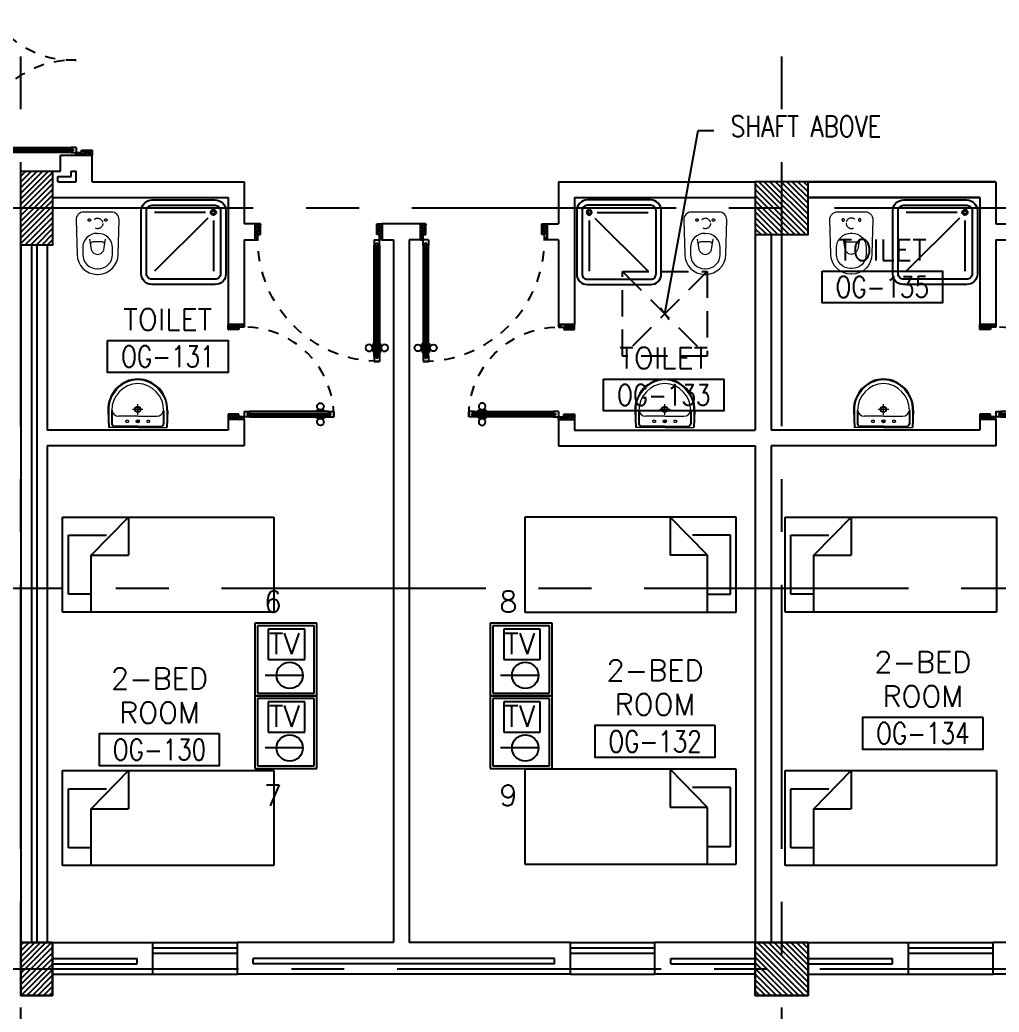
# Model space of a CAD drawing. Extents: x 276011.4 to 276105.3, y 57291.9 to 57371.4.
# Drawn here: x 276062.41 to 276071.67, y 57298.35 to 57307.74 of the extents above; entities that cross this region are included whole.
import ezdxf
from ezdxf.enums import TextEntityAlignment as Align

# ---------------------------------------------------------------- set-up
doc = ezdxf.new("R2010")
doc.units = 0
doc.header["$MEASUREMENT"] = 0
doc.header["$PDMODE"] = 34
for name, pattern in [('CENTERX2', [4, 2.5, -0.5, 0.5, -0.5]), ('DASHED', [0.75, 0.5, -0.25]), ('HIDDEN', [0.375, 0.25, -0.125]), ('HIDDEN2', [0.1875, 0.125, -0.0625])]:
    doc.linetypes.add(name, pattern=pattern)
doc.layers.get('0').update_dxf_attribs({"color": 11, "linetype": 'CONTINUOUS'})
doc.layers.get('DEFPOINTS').update_dxf_attribs({"color": 11, "linetype": 'CONTINUOUS'})
for name, color, linetype in [('AX-DIM', 11, 'CONTINUOUS'), ('AXES', 11, 'CENTERX2'), ('COL', 11, 'CONTINUOUS'), ('DOOR', 11, 'CONTINUOUS'), ('E-TV', 4, 'CONTINUOUS'), ('FIX', 11, 'CONTINUOUS'), ('FUR', 11, 'CONTINUOUS'), ('HAT', 11, 'CONTINUOUS'), ('INSUL', 11, 'CONTINUOUS'), ('RM-BOX', 11, 'CONTINUOUS'), ('RM-NAME', 11, 'CONTINUOUS'), ('RM-NO', 11, 'CONTINUOUS'), ('SHAFT', 11, 'CONTINUOUS'), ('WALL', 11, 'CONTINUOUS'), ('WIN', 11, 'CONTINUOUS')]:
    doc.layers.add(name, color=color, linetype=linetype)
doc.styles.add('ROMANS', font='ROMANS.shx', dxfattribs={"width": 0.6})
doc.dimstyles.new('STANDARD in', dxfattribs={"dimtxt": 0.24, "dimasz": 0.1, "dimexe": 0.07, "dimexo": 0.05, "dimgap": 0.05, "dimtad": 1, "dimdec": 0, "dimlfac": 1000, "dimzin": 0, "dimdsep": 46, "dimtxsty": 'ROMANS', "dimblk": 'ARCHTICK', "dimcen": 0.05, "dimdle": 0.05, "dimclrd": 7, "dimclre": 7, "dimclrt": 2, "dimadec": 0, "dimazin": 0, "dimtfac": 1, "dimtdec": 0, "dimtmove": 2, "dimatfit": 3, "dimldrblk": 'ARCHTICK', "dimfxl": 0, "dimtolj": 1, "dimtzin": 0, "dimarcsym": 0})

# ---------------------------------------------------------------- blocks, each defined once
blk = doc.blocks.new('_ARCHTICK')
at = {"color": 0, "linetype": 'ByBlock', "const_width": 0.15}
blk.add_lwpolyline([(-0.5, -0.5), (0.5, 0.5)], dxfattribs=at)
blk = doc.blocks.new('*D584')
at = {"layer": 'AX-DIM', "color": 7, "lineweight": -2, "ltscale": 0.3}
for p, q in [((276103.9155, 57298.5629), (276103.9155, 57293.2379)), ((276103.2655, 57298.5129), (276103.9855, 57298.5129)), ((276061.3205, 57293.2879), (276103.9855, 57293.2879))]:
    blk.add_line(p, q, dxfattribs=at)
at = {"layer": 'DEFPOINTS', "color": 0, "ltscale": 0.3}
for p in [(276103.2155, 57298.5129), (276061.2705, 57293.2879), (276103.9155, 57293.2879)]:
    blk.add_point(p, dxfattribs=at)
at = {"layer": 'AX-DIM', "color": 7, "lineweight": -2, "ltscale": 0.3, "xscale": 0.1, "yscale": 0.1, "zscale": 0.1}
for p, rotation in [((276103.9155, 57298.5129), 90), ((276103.9155, 57293.2879), 270)]:
    blk.add_blockref('_ARCHTICK', p, dxfattribs=dict(at, rotation=rotation))
at = {"layer": 'AX-DIM', "color": 2, "ltscale": 0.3, "insert": (276103.7455, 57295.9004), "char_height": 0.24, "attachment_point": 5, "rotation": 90, "style": 'ROMANS'}
blk.add_mtext('\\A1;5225', dxfattribs=at)
blk = doc.blocks.new('*X49')
at = {"color": 0}
for p, q in [((227928.6, 169910.4), (228407.8, 170389.7)), ((227928.6, 169963.5), (228354.8, 170389.7)), ((227928.6, 170016.5), (228301.8, 170389.7)), ((227928.6, 170069.5), (228248.7, 170389.7)), ((227928.6, 170122.6), (228195.7, 170389.7)), ((227928.6, 170175.6), (228142.7, 170389.7)), ((227928.6, 170228.6), (228089.6, 170389.7)), ((227928.6, 170281.7), (228036.6, 170389.7)), ((227928.6, 170334.7), (227983.6, 170389.7)), ((227960.9, 169889.7), (228428.6, 170357.4)), ((228013.9, 169889.7), (228428.6, 170304.4)), ((228066.9, 169889.7), (228428.6, 170251.3)), ((228120, 169889.7), (228428.6, 170198.3)), ((228173, 169889.7), (228428.6, 170145.3)), ((228226, 169889.7), (228428.6, 170092.2)), ((228279.1, 169889.7), (228428.6, 170039.2)), ((228332.1, 169889.7), (228428.6, 169986.2)), ((228385.1, 169889.7), (228428.6, 169933.1))]:
    blk.add_line(p, q, dxfattribs=at)
blk = doc.blocks.new('COL50')
at = {"layer": 'COL'}
blk.add_lwpolyline([(-250, 250), (-250, -250), (250, -250), (250, 250)], close=True, dxfattribs=at)
blk = doc.blocks.new('*X48')
at = {"color": 0}
for p, q in [((227928.6, 177122.9), (228395.4, 177589.7)), ((227928.6, 177176), (228342.3, 177589.7)), ((227928.6, 177229), (228289.3, 177589.7)), ((227928.6, 177282), (228236.3, 177589.7)), ((227928.6, 177335.1), (228183.2, 177589.7)), ((227928.6, 177388.1), (228130.2, 177589.7)), ((227928.6, 177441.1), (228077.2, 177589.7)), ((227928.6, 177494.2), (228024.1, 177589.7)), ((227928.6, 177547.2), (227971.1, 177589.7)), ((227948.4, 177089.7), (228428.6, 177569.9)), ((228001.4, 177089.7), (228428.6, 177516.9)), ((228054.5, 177089.7), (228428.6, 177463.8)), ((228107.5, 177089.7), (228428.6, 177410.8)), ((228160.5, 177089.7), (228428.6, 177357.8)), ((228213.6, 177089.7), (228428.6, 177304.7)), ((228266.6, 177089.7), (228428.6, 177251.7)), ((228319.6, 177089.7), (228428.6, 177198.7)), ((228372.7, 177089.7), (228428.6, 177145.6))]:
    blk.add_line(p, q, dxfattribs=at)
blk = doc.blocks.new('DOOR100')
at = {"layer": 'DOOR', "color": 0, "linetype": 'ByBlock'}
for p, q in [((-25, 1300), (-75, 1300)), ((-75, 1300), (-25, 1300)), ((-75, 1250), (-75, 1300)), ((-58, 1250), (-75, 1250)), ((-42, 1270), (-58, 1270)), ((-58, 1250), (-58, 1270)), ((-42, 1250), (-42, 1270)), ((-25, 1250), (-42, 1250)), ((-25, 1250), (-25, 1300)), ((-82.2, 1205), (-91.2, 1205)), ((-91.2, 1205), (-91.2, 1140.2)), ((-82.2, 1140.2), (-91.2, 1140.2)), ((-75, 1217.6), (-82.2, 1217.6)), ((-82.2, 1127.6), (-82.2, 1217.6)), ((-82.2, 1205), (-82.2, 1140.2)), ((-75, 1127.6), (-82.2, 1127.6)), ((-25, 1217.6), (-17.8, 1217.6)), ((-25, 1127.6), (-17.8, 1127.6)), ((-17.8, 1127.6), (-17.8, 1217.6)), ((-17.8, 1205), (-8.8, 1205)), ((-17.8, 1205), (-17.8, 1140.2)), ((-17.8, 1140.2), (-8.8, 1140.2)), ((-8.8, 1205), (-8.8, 1140.2)), ((-75, 200), (-58, 200)), ((-75, 150), (-75, 200)), ((-58, 200), (-58, 180)), ((-42, 200), (-25, 200)), ((-42, 180), (-42, 200)), ((-25, 200), (-25, 150)), ((-1200, 0), (-1200, 150)), ((-1200, 150), (-1175, 150)), ((-1200, 150), (-1200, 0)), ((-1175, 150), (-1175, 100)), ((-1175, 100), (-1150, 100)), ((-1150, 100), (-1150, 0)), ((-75, 150), (-25, 150)), ((-58, 180), (-42, 180)), ((-50, 100), (-50, 0)), ((-25, 100), (-50, 100)), ((0, 150), (-25, 150)), ((-25, 150), (-25, 100)), ((0, 150), (0, 0)), ((-1150, 0), (-1200, 0)), ((-50, 0), (0, 0))]:
    blk.add_line(p, q, dxfattribs=at)
at = {"layer": 'DOOR', "linetype": 'ByBlock'}
for p, q in [((-75, 1250), (-75, 200)), ((-58, 200), (-58, 1250)), ((-42, 200), (-42, 1250)), ((-25, 200), (-25, 1250)), ((0, 0), (0, 150))]:
    blk.add_line(p, q, dxfattribs=at)
at = {"layer": 'DOOR', "color": 9, "linetype": 'ByBlock'}
for p, q in [((-1150, 0), (-1200, 113.7)), ((-1150, 0), (-1163.4, 100)), ((-50, 0), (0, 113.7)), ((-50, 0), (-36.6, 100)), ((-1150, 0), (-1200, 40.1)), ((-50, 0), (0, 40.1))]:
    blk.add_line(p, q, dxfattribs=at)
at = {"layer": 'DOOR', "color": 0, "linetype": 'ByBlock'}
for centre in [(-123.5, 1172.6), (23.5, 1172.6)]:
    blk.add_circle(centre, 32.4, dxfattribs=at)
at = {"layer": 'DOOR', "linetype": 'HIDDEN', "ltscale": 0.5}
blk.add_arc((-25, 150), 1150, 89.99998, 180.00006, dxfattribs=at)
at = {"layer": 'DOOR', "color": 9, "linetype": 'ByBlock'}
for centre, radius, start, end in [((-1150, 0), 154.4, 103.71423, 108.89471), ((-1150, 0), 134.4, 100.71998, 111.84015), ((-1150, 0), 94.4, 90, 121.98181), ((-50, 0), 94.4, 58.01819, 90), ((-50, 0), 134.4, 68.15985, 79.28002), ((-50, 0), 114.4, 64.08384, 77.37743), ((-50, 0), 154.4, 71.10529, 76.28577), ((-1150, 0), 74.4, 90, 132.22357), ((-1150, 0), 54.4, 90, 156.79262), ((-1150, 0), 34.4, 90, 180), ((-1150, 0), 14.4, 90, 180), ((-50, 0), 74.4, 47.77643, 90), ((-50, 0), 54.4, 23.20738, 90), ((-50, 0), 34.4, 0, 90), ((-50, 0), 14.4, 0, 90)]:
    blk.add_arc(centre, radius, start, end, dxfattribs=at)
blk = doc.blocks.new('DOOR90')
at = {"layer": 'DOOR', "color": 0, "linetype": 'ByBlock'}
for p, q in [((-150, 0), (-150, -25)), ((-150, 0), (0, 0)), ((0, -50), (0, 0)), ((-1000, -25), (-1000, -75)), ((-1000, -75), (-1000, -25)), ((-950, -25), (-1000, -25)), ((-950, -75), (-1000, -75)), ((-970, -42), (-970, -58)), ((-950, -42), (-970, -42)), ((-950, -58), (-970, -58)), ((-950, -25), (-950, -42)), ((-950, -58), (-950, -75)), ((-917.6, -25), (-917.6, -17.8)), ((-827.6, -17.8), (-917.6, -17.8)), ((-917.6, -75), (-917.6, -82.2)), ((-827.6, -82.2), (-917.6, -82.2)), ((-905, -17.8), (-905, -8.8)), ((-905, -8.8), (-840.2, -8.8)), ((-905, -17.8), (-840.2, -17.8)), ((-905, -82.2), (-905, -91.2)), ((-905, -82.2), (-840.2, -82.2)), ((-905, -91.2), (-840.2, -91.2)), ((-840.2, -17.8), (-840.2, -8.8)), ((-840.2, -82.2), (-840.2, -91.2)), ((-827.6, -25), (-827.6, -17.8)), ((-827.6, -75), (-827.6, -82.2)), ((-200, -42), (-200, -25)), ((-200, -25), (-150, -25)), ((-180, -42), (-200, -42)), ((-200, -75), (-200, -58)), ((-200, -58), (-180, -58)), ((-150, -75), (-200, -75)), ((-180, -58), (-180, -42)), ((-150, -75), (-150, -25)), ((-150, -25), (-100, -25)), ((-100, -25), (-100, -50)), ((-100, -50), (0, -50)), ((-150, -900), (-150, -875)), ((-150, -875), (-100, -875)), ((0, -900), (-150, -900)), ((-150, -900), (0, -900)), ((-100, -850), (0, -850)), ((-100, -875), (-100, -850)), ((0, -850), (0, -900))]:
    blk.add_line(p, q, dxfattribs=at)
at = {"layer": 'DOOR', "color": 9, "linetype": 'ByBlock'}
for p, q in [((0, -50), (-113.7, 0)), ((0, -50), (-40.1, 0)), ((0, -50), (-100, -36.6)), ((0, -850), (-113.7, -900)), ((0, -850), (-100, -863.4)), ((0, -850), (-40.1, -900))]:
    blk.add_line(p, q, dxfattribs=at)
at = {"layer": 'DOOR', "linetype": 'ByBlock'}
for p, q in [((-200, -25), (-950, -25)), ((-200, -42), (-950, -42)), ((-200, -58), (-950, -58)), ((-950, -75), (-200, -75))]:
    blk.add_line(p, q, dxfattribs=at)
at = {"layer": 'DOOR', "color": 0, "linetype": 'ByBlock'}
for centre in [(-872.6, 23.5), (-872.6, -123.5)]:
    blk.add_circle(centre, 32.4, dxfattribs=at)
at = {"layer": 'DOOR', "color": 9, "linetype": 'ByBlock'}
for centre, radius, start, end in [((0, -50), 154.4, 161.10529, 166.28577), ((0, -50), 134.4, 158.15985, 169.28002), ((0, -50), 94.4, 148.01819, 180), ((0, -50), 74.4, 137.77643, 180), ((0, -50), 114.4, 154.08384, 167.37743), ((0, -50), 54.4, 113.20738, 180), ((0, -50), 34.4, 90, 180), ((0, -50), 14.4, 90, 180), ((0, -850), 154.4, 193.71423, 198.89471), ((0, -850), 134.4, 190.71998, 201.84015), ((0, -850), 94.4, 180, 211.98181), ((0, -850), 74.4, 180, 222.22357), ((0, -850), 54.4, 180, 246.79262), ((0, -850), 34.4, 180, 270), ((0, -850), 14.4, 180, 270)]:
    blk.add_arc(centre, radius, start, end, dxfattribs=at)
at = {"layer": 'DOOR', "linetype": 'HIDDEN', "ltscale": 0.5}
blk.add_arc((-150, -25), 850, 180, 270, dxfattribs=at)
blk = doc.blocks.new('RM1')
at = {"layer": 'RM-BOX'}
blk.add_lwpolyline([(569.9, -200), (-569.9, -200), (-569.9, -500), (569.9, -500)], close=True, dxfattribs=at)
at = {"layer": 'RM-NAME', "style": 'ROMANS'}
for tag, p in [('ROOMNAME1', (0, 323.8)), ('ROOMNAME2', (0, 0))]:
    blk.add_attdef(tag, text='', height=200, dxfattribs=at).set_placement(p, align=Align.MIDDLE)
at = {"layer": 'RM-NO', "style": 'ROMANS', "width": 0.8}
blk.add_attdef('ROOMNO', text='', height=200, dxfattribs=at).set_placement((0, -350), align=Align.MIDDLE)
blk = doc.blocks.new('C11')
at = {"layer": 'HAT'}
h = blk.add_hatch(dxfattribs=at)
h.set_pattern_fill('ANSI31', color=256, scale=300, style=0)
h.set_pattern_definition([(45, (-248556.182, -75061.005), (-26.5165043, 26.5165043), [])])
h.paths.add_polyline_path([(300, 700), (0, 700), (0, 350), (300, 350)])
h.paths.add_polyline_path([(300, 350), (0, 350), (0, 0), (300, 0)])
at = {"layer": 'COL'}
blk.add_lwpolyline([(300, 700), (300, 0), (0, 0), (0, 700)], close=True, dxfattribs=at)
blk = doc.blocks.new('C-300')
at = {"layer": 'HAT', "linetype": 'ByBlock', "ltscale": 0.3}
h = blk.add_hatch(dxfattribs=at)
h.set_pattern_fill('ANSI31', color=8, scale=300, style=0)
h.set_pattern_definition([(45, (-258496.182, -82361.005), (-26.5165043, 26.5165043), [])])
h.paths.add_polyline_path([(300, 500), (0, 500), (0, 250), (300, 250)])
h.paths.add_polyline_path([(300, 250), (0, 250), (0, 0), (300, 0)])
at = {"layer": 'COL'}
blk.add_lwpolyline([(0, 500), (300, 500), (300, 0), (0, 0)], close=True, dxfattribs=at)
blk = doc.blocks.new('A$C272A55A0')
at = {"layer": 'DOOR', "color": 0, "linetype": 'ByBlock'}
for p, q in [((0, 900.4), (0, 1050.4)), ((50, 1050.4), (0, 1050.4)), ((50, 950.4), (50, 1050.4)), ((1750, 950.4), (1750, 1050.4)), ((1750, 1050.4), (1800, 1050.4)), ((1800, 1050.4), (1800, 900.4)), ((25, 950.4), (50, 950.4)), ((25, 900.4), (25, 950.4)), ((1775, 950.4), (1750, 950.4)), ((1775, 900.4), (1775, 950.4)), ((0, 900.4), (25, 900.4)), ((75, 900.4), (25, 900.4)), ((25, 850.4), (25, 900.4)), ((42, 850.4), (25, 850.4)), ((58, 870.4), (42, 870.4)), ((42, 870.4), (42, 850.4)), ((58, 850.4), (58, 870.4)), ((75, 850.4), (58, 850.4)), ((75, 900.4), (75, 850.4)), ((1725, 900.4), (1775, 900.4)), ((1725, 900.4), (1725, 850.4)), ((1725, 850.4), (1742, 850.4)), ((1742, 870.4), (1758, 870.4)), ((1742, 850.4), (1742, 870.4)), ((1758, 870.4), (1758, 850.4)), ((1758, 850.4), (1775, 850.4)), ((1800, 900.4), (1775, 900.4)), ((1775, 850.4), (1775, 900.4)), ((1717.8, 160.1), (1708.8, 160.1)), ((1708.8, 95.3), (1708.8, 160.1)), ((1717.8, 95.3), (1708.8, 95.3)), ((1725, 172.7), (1717.8, 172.7)), ((1717.8, 172.7), (1717.8, 82.7)), ((1717.8, 95.3), (1717.8, 160.1)), ((1775, 172.7), (1782.2, 172.7)), ((1782.2, 172.7), (1782.2, 82.7)), ((1782.2, 160.1), (1791.2, 160.1)), ((1782.2, 95.3), (1782.2, 160.1)), ((1782.2, 95.3), (1791.2, 95.3)), ((1791.2, 95.3), (1791.2, 160.1)), ((25, 50.4), (42, 50.4)), ((25, 50.4), (25, 0.4)), ((25, 0.4), (75, 0.4)), ((75, 0.4), (25, 0.4)), ((42, 50.4), (42, 30.4)), ((42, 30.4), (58, 30.4)), ((58, 50.4), (75, 50.4)), ((58, 50.4), (58, 30.4)), ((75, 50.4), (75, 0.4)), ((1725, 82.7), (1717.8, 82.7)), ((1742, 50.4), (1725, 50.4)), ((1725, 50.4), (1725, 0.4)), ((1775, 0.4), (1725, 0.4)), ((1725, 0.4), (1775, 0.4)), ((1742, 50.4), (1742, 30.4)), ((1758, 30.4), (1742, 30.4)), ((1775, 50.4), (1758, 50.4)), ((1758, 50.4), (1758, 30.4)), ((1775, 82.7), (1782.2, 82.7)), ((1775, 50.4), (1775, 0.4))]:
    blk.add_line(p, q, dxfattribs=at)
at = {"layer": 'DOOR', "color": 9, "linetype": 'ByBlock'}
for p, q in [((50, 1050.4), (0, 1010.2)), ((50, 1050.4), (0, 936.6)), ((50, 1050.4), (36.6, 950.4)), ((1750, 1050.4), (1800, 1010.2)), ((1750, 1050.4), (1800, 936.6)), ((1750, 1050.4), (1763.4, 950.4))]:
    blk.add_line(p, q, dxfattribs=at)
at = {"layer": 'DOOR', "linetype": 'ByBlock'}
for p, q in [((25, 850.4), (25, 50.4)), ((42, 850.4), (42, 50.4)), ((58, 850.4), (58, 50.4)), ((75, 50.4), (75, 850.4)), ((1725, 50.4), (1725, 850.4)), ((1742, 850.4), (1742, 50.4)), ((1758, 850.4), (1758, 50.4)), ((1775, 850.4), (1775, 50.4))]:
    blk.add_line(p, q, dxfattribs=at)
at = {"layer": 'DOOR', "color": 0, "linetype": 'ByBlock'}
for centre in [(1676.5, 127.7), (1823.5, 127.7)]:
    blk.add_circle(centre, 32.4, dxfattribs=at)
at = {"layer": 'DOOR', "color": 9, "linetype": 'ByBlock'}
for centre, radius, start, end in [((50, 1050.4), 34.4, 180, 270), ((50, 1050.4), 14.4, 180, 270), ((1750, 1050.4), 14.4, 270, 0), ((1750, 1050.4), 34.4, 270, 0), ((50, 1050.4), 54.4, 203.20738, 270), ((50, 1050.4), 74.4, 227.77643, 270), ((50, 1050.4), 94.4, 238.01819, 270), ((50, 1050.4), 114.4, 244.08384, 257.37743), ((1750, 1050.4), 54.4, 270, 336.79262), ((1750, 1050.4), 74.4, 270, 312.22357), ((1750, 1050.4), 94.4, 270, 301.98181), ((1750, 1050.4), 114.4, 282.62257, 295.91616), ((50, 1050.4), 134.4, 248.15985, 259.28002), ((50, 1050.4), 154.4, 251.10529, 256.28577), ((1750, 1050.4), 134.4, 280.71998, 291.84015), ((1750, 1050.4), 154.4, 283.71423, 288.89471)]:
    blk.add_arc(centre, radius, start, end, dxfattribs=at)
at = {"layer": 'DOOR', "linetype": 'HIDDEN', "ltscale": 0.5}
for centre, start, end in [((50, 851.4), 268.31738, 3.29648), ((1750, 851.4), 176.70352, 271.68262)]:
    blk.add_arc(centre, 851.4, start, end, dxfattribs=at)
at = {"layer": 'WALL', "linetype": 'ByBlock'}
blk.add_line((1800, 900.4), (1800, 1050.4), dxfattribs=at)
blk = doc.blocks.new('LAV1')
at = {"layer": 'FIX', "linetype": 'ByBlock', "ltscale": 0.3}
for p, q in [((-280, 210), (-275, 50)), ((-245, 210), (-245, 85)), ((245, 210), (245, 85)), ((280, 210), (275, 50)), ((0, 60), (-220.2, 60)), ((0, 60), (220.2, 60))]:
    blk.add_line(p, q, dxfattribs=at)
at = {"layer": 'FIX', "linetype": 'Continuous', "lineweight": 20}
for p, q in [((-275, 210), (-275, 50)), ((275, 210), (275, 50)), ((0, 155), (-181.4, 155)), ((0, 155), (181.4, 155)), ((0, 50), (-275, 50)), ((0, 50), (-252.5, 50)), ((0, 50), (252.5, 50)), ((0, 50), (275, 50))]:
    blk.add_line(p, q, dxfattribs=at)
at = {"layer": 'FIX', "linetype": 'DASHED', "lineweight": 20, "ltscale": 0.05}
for p, q in [((49.5, 220), (-50.5, 220)), ((-0.5, 170), (-0.5, 270)), ((-0.5, 170), (-0.5, 270))]:
    blk.add_line(p, q, dxfattribs=at)
at = {"layer": 'FIX', "lineweight": 20}
for p, q in [((15.6, 107.5), (-15.5, 107.5)), ((0, 92), (0, 123))]:
    blk.add_line(p, q, dxfattribs=at)
for centre, radius in [((-0.5, 220), 29.5), ((-0.5, 220), 22.5), ((0, 107.5), 15.5)]:
    blk.add_circle(centre, radius, dxfattribs=at)
at = {"layer": 'FIX', "linetype": 'HIDDEN', "lineweight": 20, "ltscale": 0.05}
for centre in [(-100, 107.5), (100, 107.5)]:
    blk.add_circle(centre, 12.4, dxfattribs=at)
at = {"layer": 'FIX', "linetype": 'ByBlock', "ltscale": 0.3}
for centre, radius, start, end in [((6.9, 220), 287, 91.37765, 182.00641), ((-6.9, 220), 287, 357.99359, 88.62235), ((-220.1, 84.9), 24.9, 179.70214, 269.94861), ((220.1, 84.9), 24.9, 270.05139, 0.29786)]:
    blk.add_arc(centre, radius, start, end, dxfattribs=at)
at = {"layer": 'FIX', "linetype": 'Continuous', "lineweight": 20}
for centre, radius, start, end in [((8.4, 216.7), 283.4, 91.6988, 181.35097), ((-8.4, 216.7), 283.4, 358.64903, 88.3012), ((7.6, 212.5), 252.7, 91.73281, 180.48842), ((-7.6, 212.5), 252.7, 359.51158, 88.26719), ((-179.2, 221.8), 66.9, 190.20056, 268.07863), ((179.2, 221.8), 66.9, 271.92137, 349.79944)]:
    blk.add_arc(centre, radius, start, end, dxfattribs=at)
blk = doc.blocks.new('SHR1')
at = {"layer": 'FIX'}
for p, q in [((-195.7, 195.7), (-700, 700)), ((-142.7, 217.7), (-142.7, 700)), ((-217.7, 142.7), (-700, 142.7))]:
    blk.add_line(p, q, dxfattribs=at)
for points in [[(-825, 125), (-825, 725, -0.414214), (-725, 825), (-125, 825, -0.414214), (-25, 725), (-25, 125, -0.414214), (-125, 25), (-725, 25, -0.414214)], [(-775, 125), (-775, 725, -0.414214), (-725, 775), (-125, 775, -0.414214), (-75, 725), (-75, 125, -0.414214), (-125, 75), (-725, 75, -0.414214)]]:
    blk.add_lwpolyline(points, format="xyb", close=True, dxfattribs=at)
for radius in [25, 15]:
    blk.add_circle((-142.7, 142.7), radius, dxfattribs=at)
blk = doc.blocks.new('WC1')
at = {"layer": 'FIX', "lineweight": 20}
for p, q in [((-210, 203.8), (-538, 193.8)), ((-475, 140.8), (-538, 140.8)), ((-727, 4.8), (-727, -4.8)), ((-674, 4.8), (-674, -4.8)), ((-533.7, 24.2), (-539.5, 0)), ((-539.5, 0), (-533.7, -24.2)), ((-394.8, 75.7), (-490.4, 60.1)), ((-339, 4.8), (-339, -4.8)), ((-490.4, -60.1), (-394.8, -75.7)), ((-538, -140.8), (-475, -140.8)), ((-538, -193.8), (-210, -203.8))]:
    blk.add_line(p, q, dxfattribs=at)
at = {"layer": 'FIX', "linetype": 'Continuous', "lineweight": 20}
blk.add_line((-420.1, -47.3), (-420.4, 44.6), dxfattribs=at)
at = {"layer": 'FIX', "lineweight": 20}
blk.add_lwpolyline([(-213.2, -203.8), (-210, -203.8, 0.414214), (-137, -130.8), (-137, 0), (-137, 130.8, 0.414214), (-210, 203.8)], format="xyb", dxfattribs=at)
at = {"layer": 'FIX', "linetype": 'HIDDEN2', "lineweight": 20, "ltscale": 0.3}
blk.add_circle((-245, 0), 49.8, dxfattribs=at)
at = {"layer": 'FIX', "linetype": 'HIDDEN', "lineweight": 20, "ltscale": 0.05}
for centre in [(-213.2, 77.5), (-213.2, -77.5)]:
    blk.add_circle(centre, 11.6, dxfattribs=at)
at = {"layer": 'FIX', "lineweight": 20}
for centre, radius, start, end in [((-538, 4.8), 189, 90, 180), ((-538, 4.8), 136, 90, 180), ((-475, 4.8), 136, 360, 90), ((-473, -6.9), 68.2, 128.92417, 152.84682), ((-464.4, -17.6), 82, 108.49595, 128.92417), ((-538, -4.8), 189, 180, 270), ((-538, -4.8), 136, 180, 270), ((-473, 6.9), 68.2, 207.15318, 231.07583), ((-464.4, 17.6), 82, 231.07583, 251.50405), ((-475, -4.8), 136, 270, 0)]:
    blk.add_arc(centre, radius, start, end, dxfattribs=at)
at = {"layer": 'FIX', "linetype": 'Continuous', "lineweight": 20}
for centre, start, end in [((-442.7, 45.5), 357.66621, 91.61215), ((-442.4, -45.6), 268.38785, 2.33379)]:
    blk.add_arc(centre, 22.3, start, end, dxfattribs=at)

msp = doc.modelspace()

# ---------------------------------------------------------------- linework, layer by layer
at = {"layer": 'AXES'}
for p, q in [((276069.6155, 57291.8986), (276069.6155, 57370.7113)), ((276062.4155, 57291.8986), (276062.4155, 57370.3613)), ((276104.6155, 57305.9629), (276052.5255, 57305.9629)), ((276094.8155, 57302.3629), (276052.5255, 57302.3629)), ((276033.9755, 57298.7629), (276104.6155, 57298.7629))]:
    msp.add_line(p, q, dxfattribs=at)
at = {"layer": 'COL'}
msp.add_lwpolyline([(276069.8655, 57299.0129), (276069.8655, 57298.5129), (276069.3655, 57298.5129), (276069.3655, 57299.0129)], close=True, dxfattribs=at)
at = {"layer": 'E-TV', "color": 4}
for p, q in [((276065.2155, 57302.0355), (276064.6295, 57302.0355)), ((276064.6295, 57302.0355), (276064.6295, 57301.3481)), ((276065.1905, 57302.0105), (276064.6545, 57302.0105)), ((276064.6545, 57302.0105), (276064.6545, 57301.3731)), ((276065.1905, 57301.3731), (276065.1905, 57302.0105)), ((276065.2155, 57301.3481), (276065.2155, 57302.0355)), ((276067.4443, 57302.0355), (276066.8583, 57302.0355)), ((276066.8583, 57302.0355), (276066.8583, 57301.3481)), ((276067.4193, 57302.0105), (276066.8833, 57302.0105)), ((276066.8833, 57302.0105), (276066.8833, 57301.3731)), ((276067.4193, 57301.3731), (276067.4193, 57302.0105)), ((276067.4443, 57301.3481), (276067.4443, 57302.0355)), ((276065.1014, 57301.9782), (276064.7563, 57301.9782)), ((276064.7563, 57301.9782), (276064.7563, 57301.6922)), ((276065.1014, 57301.6922), (276065.1014, 57301.9782)), ((276067.3302, 57301.9782), (276066.9852, 57301.9782)), ((276066.9852, 57301.9782), (276066.9852, 57301.6922)), ((276067.3302, 57301.6922), (276067.3302, 57301.9782)), ((276064.7563, 57301.6922), (276065.1014, 57301.6922)), ((276066.9852, 57301.6922), (276067.3302, 57301.6922)), ((276065.0847, 57301.5417), (276064.7264, 57301.5417)), ((276067.3135, 57301.5417), (276066.9552, 57301.5417)), ((276064.6295, 57301.3481), (276065.2155, 57301.3481)), ((276065.2155, 57301.3481), (276064.6295, 57301.3481)), ((276064.6295, 57301.3481), (276064.6295, 57300.6607)), ((276064.6545, 57301.3731), (276065.1905, 57301.3731)), ((276065.2155, 57300.6607), (276065.2155, 57301.3481)), ((276066.8583, 57301.3481), (276067.4443, 57301.3481)), ((276067.4443, 57301.3481), (276066.8583, 57301.3481)), ((276066.8583, 57301.3481), (276066.8583, 57300.6607)), ((276066.8833, 57301.3731), (276067.4193, 57301.3731)), ((276067.4443, 57300.6607), (276067.4443, 57301.3481)), ((276065.1905, 57301.3231), (276064.6545, 57301.3231)), ((276064.6545, 57301.3231), (276064.6545, 57300.6857)), ((276065.1014, 57301.2908), (276064.7563, 57301.2908)), ((276064.7563, 57301.2908), (276064.7563, 57301.0048)), ((276065.1014, 57301.0048), (276065.1014, 57301.2908)), ((276065.1905, 57300.6857), (276065.1905, 57301.3231)), ((276067.4193, 57301.3231), (276066.8833, 57301.3231)), ((276066.8833, 57301.3231), (276066.8833, 57300.6857)), ((276067.3302, 57301.2908), (276066.9852, 57301.2908)), ((276066.9852, 57301.2908), (276066.9852, 57301.0048)), ((276067.3302, 57301.0048), (276067.3302, 57301.2908)), ((276067.4193, 57300.6857), (276067.4193, 57301.3231)), ((276064.7563, 57301.0048), (276065.1014, 57301.0048)), ((276066.9852, 57301.0048), (276067.3302, 57301.0048)), ((276065.0847, 57300.8544), (276064.7264, 57300.8544)), ((276067.3135, 57300.8544), (276066.9552, 57300.8544)), ((276064.6545, 57300.6857), (276065.1905, 57300.6857)), ((276066.8833, 57300.6857), (276067.4193, 57300.6857)), ((276064.6295, 57300.6607), (276065.2155, 57300.6607)), ((276066.8583, 57300.6607), (276067.4443, 57300.6607))]:
    msp.add_line(p, q, dxfattribs=at)
for centre in [(276064.9597, 57301.5417), (276067.1885, 57301.5417), (276064.9597, 57300.8544), (276067.1885, 57300.8544)]:
    msp.add_circle(centre, 0.125, dxfattribs=at)
at = {"layer": 'FUR'}
for p, q in [((276062.8105, 57303.0398), (276064.8105, 57303.0398)), ((276062.8105, 57302.1398), (276062.8105, 57303.0398)), ((276063.0822, 57302.6786), (276063.4356, 57303.0398)), ((276063.4356, 57303.0398), (276063.4356, 57302.6786)), ((276064.8105, 57303.0398), (276064.8105, 57302.1398)), ((276069.185, 57303.0398), (276067.185, 57303.0398)), ((276067.185, 57303.0398), (276067.185, 57302.1398)), ((276068.56, 57303.0398), (276068.56, 57302.6786)), ((276068.9134, 57302.6786), (276068.56, 57303.0398)), ((276069.185, 57302.1398), (276069.185, 57303.0398)), ((276069.6478, 57303.0398), (276071.6478, 57303.0398)), ((276069.6478, 57302.1398), (276069.6478, 57303.0398)), ((276069.9194, 57302.6786), (276070.2729, 57303.0398)), ((276070.2729, 57303.0398), (276070.2729, 57302.6786)), ((276071.6478, 57303.0398), (276071.6478, 57302.1398)), ((276062.866, 57302.8676), (276063.2257, 57302.8676)), ((276062.866, 57302.3097), (276062.866, 57302.8676)), ((276069.1296, 57302.8676), (276068.7699, 57302.8676)), ((276069.1296, 57302.3097), (276069.1296, 57302.8676)), ((276069.7033, 57302.8676), (276070.063, 57302.8676)), ((276069.7033, 57302.3097), (276069.7033, 57302.8676)), ((276063.0822, 57302.6786), (276063.4356, 57302.6786)), ((276063.0822, 57302.1398), (276063.0822, 57302.6786)), ((276068.9134, 57302.6786), (276068.56, 57302.6786)), ((276068.9134, 57302.1398), (276068.9134, 57302.6786)), ((276069.9194, 57302.6786), (276070.2729, 57302.6786)), ((276069.9194, 57302.1398), (276069.9194, 57302.6786)), ((276063.0822, 57302.3097), (276062.866, 57302.3097)), ((276068.9134, 57302.3097), (276069.1296, 57302.3097)), ((276069.9194, 57302.3097), (276069.7033, 57302.3097)), ((276064.8105, 57302.1398), (276062.8105, 57302.1398)), ((276067.185, 57302.1398), (276069.185, 57302.1398)), ((276071.6478, 57302.1398), (276069.6478, 57302.1398)), ((276062.8105, 57300.641), (276064.8105, 57300.641)), ((276062.8105, 57299.741), (276062.8105, 57300.641)), ((276063.0822, 57300.2798), (276063.4356, 57300.641)), ((276063.4356, 57300.641), (276063.4356, 57300.2798)), ((276064.8105, 57300.641), (276064.8105, 57299.741)), ((276069.185, 57300.6537), (276067.185, 57300.6537)), ((276067.185, 57300.6537), (276067.185, 57299.7537)), ((276068.56, 57300.6537), (276068.56, 57300.2925)), ((276068.9134, 57300.2925), (276068.56, 57300.6537)), ((276069.185, 57299.7537), (276069.185, 57300.6537)), ((276069.6478, 57300.641), (276071.6478, 57300.641)), ((276069.6478, 57299.741), (276069.6478, 57300.641)), ((276069.9194, 57300.2798), (276070.2729, 57300.641)), ((276070.2729, 57300.641), (276070.2729, 57300.2798)), ((276071.6478, 57300.641), (276071.6478, 57299.741)), ((276062.866, 57300.4688), (276063.2257, 57300.4688)), ((276062.866, 57299.9109), (276062.866, 57300.4688)), ((276069.1296, 57300.4815), (276068.7699, 57300.4815)), ((276069.1296, 57299.9236), (276069.1296, 57300.4815)), ((276069.7033, 57300.4688), (276070.063, 57300.4688)), ((276069.7033, 57299.9109), (276069.7033, 57300.4688)), ((276063.0822, 57300.2798), (276063.4356, 57300.2798)), ((276063.0822, 57299.741), (276063.0822, 57300.2798)), ((276068.9134, 57300.2925), (276068.56, 57300.2925)), ((276068.9134, 57299.7537), (276068.9134, 57300.2925)), ((276069.9194, 57300.2798), (276070.2729, 57300.2798)), ((276069.9194, 57299.741), (276069.9194, 57300.2798)), ((276063.0822, 57299.9109), (276062.866, 57299.9109)), ((276068.9134, 57299.9236), (276069.1296, 57299.9236)), ((276069.9194, 57299.9109), (276069.7033, 57299.9109)), ((276067.185, 57299.7537), (276069.185, 57299.7537)), ((276064.8105, 57299.741), (276062.8105, 57299.741)), ((276071.6478, 57299.741), (276069.6478, 57299.741))]:
    msp.add_line(p, q, dxfattribs=at)
at = {"layer": 'INSUL'}
for p, q in [((276062.7655, 57306.2629), (276062.8905, 57306.2629)), ((276062.7655, 57306.2129), (276062.7655, 57306.2629)), ((276062.8905, 57306.2629), (276062.8905, 57306.3129)), ((276062.8905, 57306.3129), (276062.9405, 57306.3129)), ((276062.9405, 57306.2129), (276062.9405, 57306.3129)), ((276062.7655, 57306.2129), (276062.9405, 57306.2129)), ((276062.5155, 57305.6129), (276062.5155, 57299.0129)), ((276062.5655, 57305.6129), (276062.5655, 57299.0129)), ((276062.7155, 57298.8629), (276063.5155, 57298.8629)), ((276062.7155, 57298.8129), (276063.5155, 57298.8129)), ((276063.5155, 57298.8129), (276063.5155, 57298.8629)), ((276067.4655, 57298.8629), (276064.6155, 57298.8629)), ((276064.6155, 57298.8129), (276064.6155, 57298.8629)), ((276067.4655, 57298.8129), (276064.6155, 57298.8129)), ((276067.4655, 57298.8129), (276067.4655, 57298.8629)), ((276068.5655, 57298.8629), (276069.3655, 57298.8629)), ((276068.5655, 57298.8129), (276068.5655, 57298.8629)), ((276068.5655, 57298.8129), (276069.3655, 57298.8129)), ((276069.8655, 57298.8629), (276070.6655, 57298.8629)), ((276069.8655, 57298.8129), (276070.6655, 57298.8129)), ((276070.6655, 57298.8129), (276070.6655, 57298.8629))]:
    msp.add_line(p, q, dxfattribs=at)
at = {"layer": 'SHAFT', "linetype": 'HIDDEN'}
for p, q in [((276068.1095, 57305.3629), (276068.9095, 57304.5629)), ((276068.9095, 57305.3629), (276068.1095, 57304.5629))]:
    msp.add_line(p, q, dxfattribs=at)
msp.add_lwpolyline([(276068.1095, 57305.3629), (276068.9095, 57305.3629), (276068.9095, 57304.5629), (276068.1095, 57304.5629)], close=True, dxfattribs=at)
at = {"layer": 'WALL'}
for p, q in [((276062.7905, 57306.3129), (276062.7905, 57306.4629)), ((276062.7905, 57306.4629), (276063.0905, 57306.4629)), ((276063.0905, 57306.2129), (276063.0905, 57306.4629)), ((276062.4155, 57306.3129), (276062.7905, 57306.3129)), ((276062.4155, 57306.2129), (276062.4155, 57306.3129)), ((276062.4155, 57306.2129), (276062.4155, 57306.3129)), ((276063.0905, 57306.2129), (276063.6155, 57306.2129)), ((276064.528, 57306.2129), (276064.528, 57305.8129)), ((276067.5035, 57306.2129), (276067.5035, 57305.8129)), ((276071.6405, 57306.2129), (276071.6405, 57305.8129)), ((276062.7155, 57306.0629), (276063.6155, 57306.0629)), ((276062.7155, 57306.0629), (276064.378, 57306.0629)), ((276064.378, 57306.0629), (276064.378, 57304.8629)), ((276067.6535, 57306.0629), (276067.6535, 57304.8629)), ((276071.4905, 57306.0629), (276071.4905, 57304.8629)), ((276064.6342, 57305.8129), (276064.528, 57305.8129)), ((276067.3967, 57305.8129), (276067.5035, 57305.8129)), ((276064.528, 57305.6629), (276064.528, 57304.8629)), ((276065.9405, 57305.6629), (276065.9405, 57299.0129)), ((276066.0905, 57305.6629), (276066.0905, 57299.0129)), ((276067.5035, 57305.6629), (276067.5035, 57304.8629)), ((276069.3655, 57305.7129), (276069.3655, 57303.8629)), ((276069.5155, 57305.7129), (276069.5155, 57303.8629)), ((276071.6405, 57305.6629), (276071.6405, 57304.8629)), ((276062.4155, 57305.6129), (276062.4155, 57299.0129)), ((276062.6655, 57305.6129), (276062.6655, 57303.8629)), ((276064.528, 57304.8629), (276064.378, 57304.8629)), ((276067.5035, 57304.8629), (276067.6535, 57304.8629)), ((276071.6405, 57304.8629), (276071.4905, 57304.8629)), ((276064.3775, 57303.9629), (276064.3775, 57303.8629)), ((276064.528, 57303.9629), (276064.378, 57303.9629)), ((276064.5275, 57303.9629), (276064.5275, 57303.7129)), ((276067.5035, 57303.9629), (276067.6535, 57303.9629)), ((276067.5035, 57303.9629), (276067.5035, 57303.7129)), ((276067.6535, 57303.9629), (276067.6535, 57303.8629)), ((276071.6405, 57303.9629), (276071.4905, 57303.9629)), ((276071.4905, 57303.9629), (276071.4905, 57303.8629)), ((276071.6405, 57303.9629), (276071.6405, 57303.7129)), ((276064.3775, 57303.8629), (276062.6655, 57303.8629)), ((276067.6535, 57303.8629), (276069.3655, 57303.8629)), ((276071.4905, 57303.8629), (276069.5155, 57303.8629)), ((276062.6655, 57303.7129), (276062.6655, 57299.0129)), ((276064.5275, 57303.7129), (276062.6655, 57303.7129)), ((276067.5035, 57303.7129), (276069.3655, 57303.7129)), ((276069.3655, 57303.7129), (276069.3655, 57299.0129)), ((276071.6405, 57303.7129), (276069.5155, 57303.7129)), ((276069.5155, 57303.7129), (276069.5155, 57299.0129)), ((276062.7155, 57299.0129), (276063.6655, 57299.0129)), ((276063.6655, 57298.7129), (276063.6655, 57299.0129)), ((276064.4655, 57298.7129), (276064.4655, 57299.0129)), ((276065.9405, 57299.0129), (276064.4655, 57299.0129)), ((276067.6155, 57299.0129), (276066.0905, 57299.0129)), ((276067.6155, 57298.7129), (276067.6155, 57299.0129)), ((276068.4155, 57298.7129), (276068.4155, 57299.0129)), ((276069.3655, 57299.0129), (276068.4155, 57299.0129)), ((276069.8655, 57299.0129), (276070.8155, 57299.0129)), ((276070.8155, 57298.7129), (276070.8155, 57299.0129)), ((276071.6155, 57298.7129), (276071.6155, 57299.0129)), ((276073.053, 57299.0129), (276071.6155, 57299.0129)), ((276062.7155, 57298.7129), (276063.6655, 57298.7129)), ((276067.6155, 57298.7129), (276064.4655, 57298.7129)), ((276069.3655, 57298.7129), (276068.4155, 57298.7129)), ((276069.8655, 57298.7129), (276070.8155, 57298.7129)), ((276074.8155, 57298.7129), (276071.6155, 57298.7129))]:
    msp.add_line(p, q, dxfattribs=at)
at = {"layer": 'WALL', "linetype": 'ByBlock'}
for p, q in [((276063.0905, 57306.2129), (276064.528, 57306.2129)), ((276067.5035, 57306.2129), (276069.3655, 57306.2129)), ((276069.8655, 57306.2129), (276071.6405, 57306.2129)), ((276071.6405, 57306.2129), (276069.8655, 57306.2129)), ((276067.6535, 57306.0629), (276069.3655, 57306.0629)), ((276069.8655, 57306.0629), (276071.4905, 57306.0629)), ((276071.4905, 57306.0629), (276069.8655, 57306.0629)), ((276064.6342, 57305.6629), (276064.6342, 57305.8129)), ((276065.8342, 57305.6629), (276065.8342, 57305.8129)), ((276066.1967, 57305.8129), (276065.8342, 57305.8129)), ((276066.1967, 57305.6629), (276066.1967, 57305.8129)), ((276067.3967, 57305.6629), (276067.3967, 57305.8129)), ((276071.6405, 57305.8129), (276071.7467, 57305.8129)), ((276064.528, 57305.6629), (276064.6342, 57305.6629)), ((276065.8342, 57305.6629), (276065.9405, 57305.6629)), ((276066.1967, 57305.6629), (276066.0905, 57305.6629)), ((276067.5035, 57305.6629), (276067.3967, 57305.6629)), ((276071.6405, 57305.6629), (276071.7467, 57305.6629))]:
    msp.add_line(p, q, dxfattribs=at)
at = {"layer": 'WALL', "linetype": 'ByBlock', "ltscale": 0.3}
for points in [[(276062.7155, 57305.6129), (276062.4155, 57305.6129), (276062.4155, 57306.3129), (276062.7155, 57306.3129)], [(276069.3655, 57305.7129), (276069.8655, 57305.7129), (276069.8655, 57306.2129), (276069.3655, 57306.2129)], [(276062.4155, 57298.5129), (276062.7155, 57298.5129), (276062.7155, 57299.0129), (276062.4155, 57299.0129)], [(276069.3655, 57298.5129), (276069.8655, 57298.5129), (276069.8655, 57299.0129), (276069.3655, 57299.0129)]]:
    msp.add_lwpolyline(points, close=True, dxfattribs=at)
at = {"layer": 'WIN'}
for p, q in [((276063.6655, 57299.0129), (276064.4655, 57299.0129)), ((276067.6155, 57299.0129), (276068.4155, 57299.0129)), ((276070.8155, 57299.0129), (276071.6155, 57299.0129)), ((276063.6655, 57298.9629), (276064.4655, 57298.9629)), ((276063.6655, 57298.9129), (276064.4655, 57298.9129)), ((276067.6155, 57298.9629), (276068.4155, 57298.9629)), ((276067.6155, 57298.9129), (276068.4155, 57298.9129)), ((276070.8155, 57298.9629), (276071.6155, 57298.9629)), ((276070.8155, 57298.9129), (276071.6155, 57298.9129)), ((276063.6655, 57298.7129), (276064.4655, 57298.7129)), ((276067.6155, 57298.7129), (276068.4155, 57298.7129)), ((276070.8155, 57298.7129), (276071.6155, 57298.7129))]:
    msp.add_line(p, q, dxfattribs=at)

# ---------------------------------------------------------------- block references
at = {"layer": 'COL', "linetype": 'ByBlock', "xscale": 0.001, "yscale": 0.001, "zscale": 0.001}
msp.add_blockref('C11', (276062.4155, 57305.6129), dxfattribs=at)
at = {"layer": 'COL', "xscale": 0.001, "yscale": 0.001, "zscale": 0.001, "rotation": 180}
msp.add_blockref('COL50', (276069.6155, 57305.9629), dxfattribs=at)
at = {"layer": 'COL', "color": 6, "linetype": 'ByBlock', "ltscale": 0.3, "xscale": 0.001, "yscale": 0.001, "zscale": 0.001}
msp.add_blockref('C-300', (276062.4155, 57298.5129), dxfattribs=at)
at = {"layer": 'DOOR', "color": 0, "linetype": 'ByBlock', "yscale": 0.001, "zscale": 0.001}
for name, p, xscale, rotation in [('A$C272A55A0', (276062.0401, 57306.4629), -0.001, 270), ('DOOR100', (276065.8342, 57305.8129), -0.001, 180), ('DOOR100', (276066.1967, 57305.8129), 0.001, 180), ('DOOR90', (276064.378, 57303.9629), 0.001, 180), ('DOOR90', (276067.6535, 57303.9629), -0.001, 180), ('DOOR90', (276071.4905, 57303.9629), 0.001, 180)]:
    msp.add_blockref(name, p, dxfattribs=dict(at, xscale=xscale, rotation=rotation))
at = {"layer": 'FIX', "yscale": 0.001, "zscale": 0.001}
for name, p, xscale, rotation in [('SHR1', (276064.38, 57306.0649), 0.001, 90), ('SHR1', (276067.6515, 57306.0649), -0.001, 270), ('SHR1', (276071.4925, 57306.0649), 0.001, 90), ('WC1', (276063.1417, 57306.0629), 0.001, 90), ('WC1', (276068.8924, 57306.0629), 0.001, 90), ('WC1', (276070.275, 57306.0649), -0.001, 270)]:
    msp.add_blockref(name, p, dxfattribs=dict(at, xscale=xscale, rotation=rotation))
at = {"layer": 'FIX', "linetype": 'ByBlock', "ltscale": 0.3, "xscale": 0.001, "yscale": 0.001, "zscale": 0.001}
for p in [(276063.5217, 57303.8379), (276068.5095, 57303.8379), (276070.579, 57303.8379)]:
    msp.add_blockref('LAV1', p, dxfattribs=at)
at = {"layer": 'HAT', "xscale": -0.001, "yscale": 0.001, "zscale": 0.001, "rotation": 180}
for name in ['*X49', '*X48']:
    msp.add_blockref(name, (275841.4369, 57476.1027), dxfattribs=at)
at = {"layer": 'RM-NAME'}
ref = msp.add_blockref('RM1', (276070.5669, 57305.5673), dxfattribs=dict(at, xscale=-0.001, yscale=0.001, zscale=0.001))
ref.add_attrib('ROOMNO', 'OG-135', dxfattribs={"layer": 'RM-NO', "height": 0.2, "style": 'ROMANS', "width": 0.8}).set_placement((276070.5669, 57305.2173), align=Align.MIDDLE)
ref.add_attrib('ROOMNAME2', 'TOILET', dxfattribs={"height": 0.2, "style": 'ROMANS'}).set_placement((276070.5669, 57305.5673), align=Align.MIDDLE)
ref = msp.add_blockref('RM1', (276063.8059, 57304.909), dxfattribs=dict(at, xscale=-0.001, yscale=0.001, zscale=0.001))
ref.add_attrib('ROOMNO', 'OG-131', dxfattribs={"layer": 'RM-NO', "height": 0.2, "style": 'ROMANS', "width": 0.8}).set_placement((276063.8059, 57304.559), align=Align.MIDDLE)
ref.add_attrib('ROOMNAME2', 'TOILET', dxfattribs={"height": 0.2, "style": 'ROMANS'}).set_placement((276063.8059, 57304.909), align=Align.MIDDLE)
ref = msp.add_blockref('RM1', (276068.4991, 57304.5445), dxfattribs=dict(at, xscale=-0.001, yscale=0.001, zscale=0.001))
ref.add_attrib('ROOMNO', 'OG-133', dxfattribs={"layer": 'RM-NO', "height": 0.2, "style": 'ROMANS', "width": 0.8}).set_placement((276068.4991, 57304.1945), align=Align.MIDDLE)
ref.add_attrib('ROOMNAME2', 'TOILET', dxfattribs={"height": 0.2, "style": 'ROMANS'}).set_placement((276068.4991, 57304.5445), align=Align.MIDDLE)
at = {"layer": 'RM-NAME', "xscale": 0.001, "yscale": 0.001, "zscale": 0.001}
for p, values in [((276070.9508, 57301.3439), {'ROOMNO': 'OG-134', 'ROOMNAME2': 'ROOM', 'ROOMNAME1': '2-BED'}), ((276068.4164, 57301.2659), {'ROOMNO': 'OG-132', 'ROOMNAME2': 'ROOM', 'ROOMNAME1': '2-BED'}), ((276063.7269, 57301.1879), {'ROOMNO': 'OG-130', 'ROOMNAME2': 'ROOM', 'ROOMNAME1': '2-BED'})]:
    msp.add_blockref('RM1', p, dxfattribs=at).add_auto_attribs(values)

# ---------------------------------------------------------------- texts
at = {"layer": 'E-TV', "color": 4, "style": 'ROMANS'}
for s, p in [('6', (276064.7149, 57302.1382)), ('8', (276066.9438, 57302.1382)), ('TV', (276064.7626, 57301.7421)), ('TV', (276066.9914, 57301.7421)), ('TV', (276064.7626, 57301.0548)), ('TV', (276066.9914, 57301.0548)), ('7', (276064.7149, 57300.307)), ('9', (276066.9438, 57300.307))]:
    msp.add_text(s, height=0.2, dxfattribs=at).set_placement(p)
at = {"layer": 'SHAFT', "color": 4, "style": 'ROMANS', "width": 0.8}
msp.add_text('SHAFT ABOVE', height=0.2, dxfattribs=at).set_placement((276069.8462, 57306.7362), align=Align.MIDDLE)

# ---------------------------------------------------------------- dimensions: what is measured, and where the dimension line sits
at = {"layer": 'AX-DIM'}
dim = msp.add_linear_dim(base=(276103.9155, 57293.2879), p1=(276103.2155, 57298.5129), p2=(276061.2705, 57293.2879), angle=270, dimstyle='STANDARD in', dxfattribs=at)
dim.commit()
dim.dimension.update_dxf_attribs({"geometry": '*D584', "text_midpoint": (276103.7455, 57295.9004)})

# ---------------------------------------------------------------- leaders
at = {"layer": 'SHAFT', "color": 6, "linetype": 'ByBlock', "ltscale": 0.3}
msp.add_leader([(276068.5095, 57304.9629), (276068.8242, 57306.6975), (276068.972, 57306.6975)], dimstyle='STANDARD in', dxfattribs=at)

doc.saveas('drawing.dxf')
